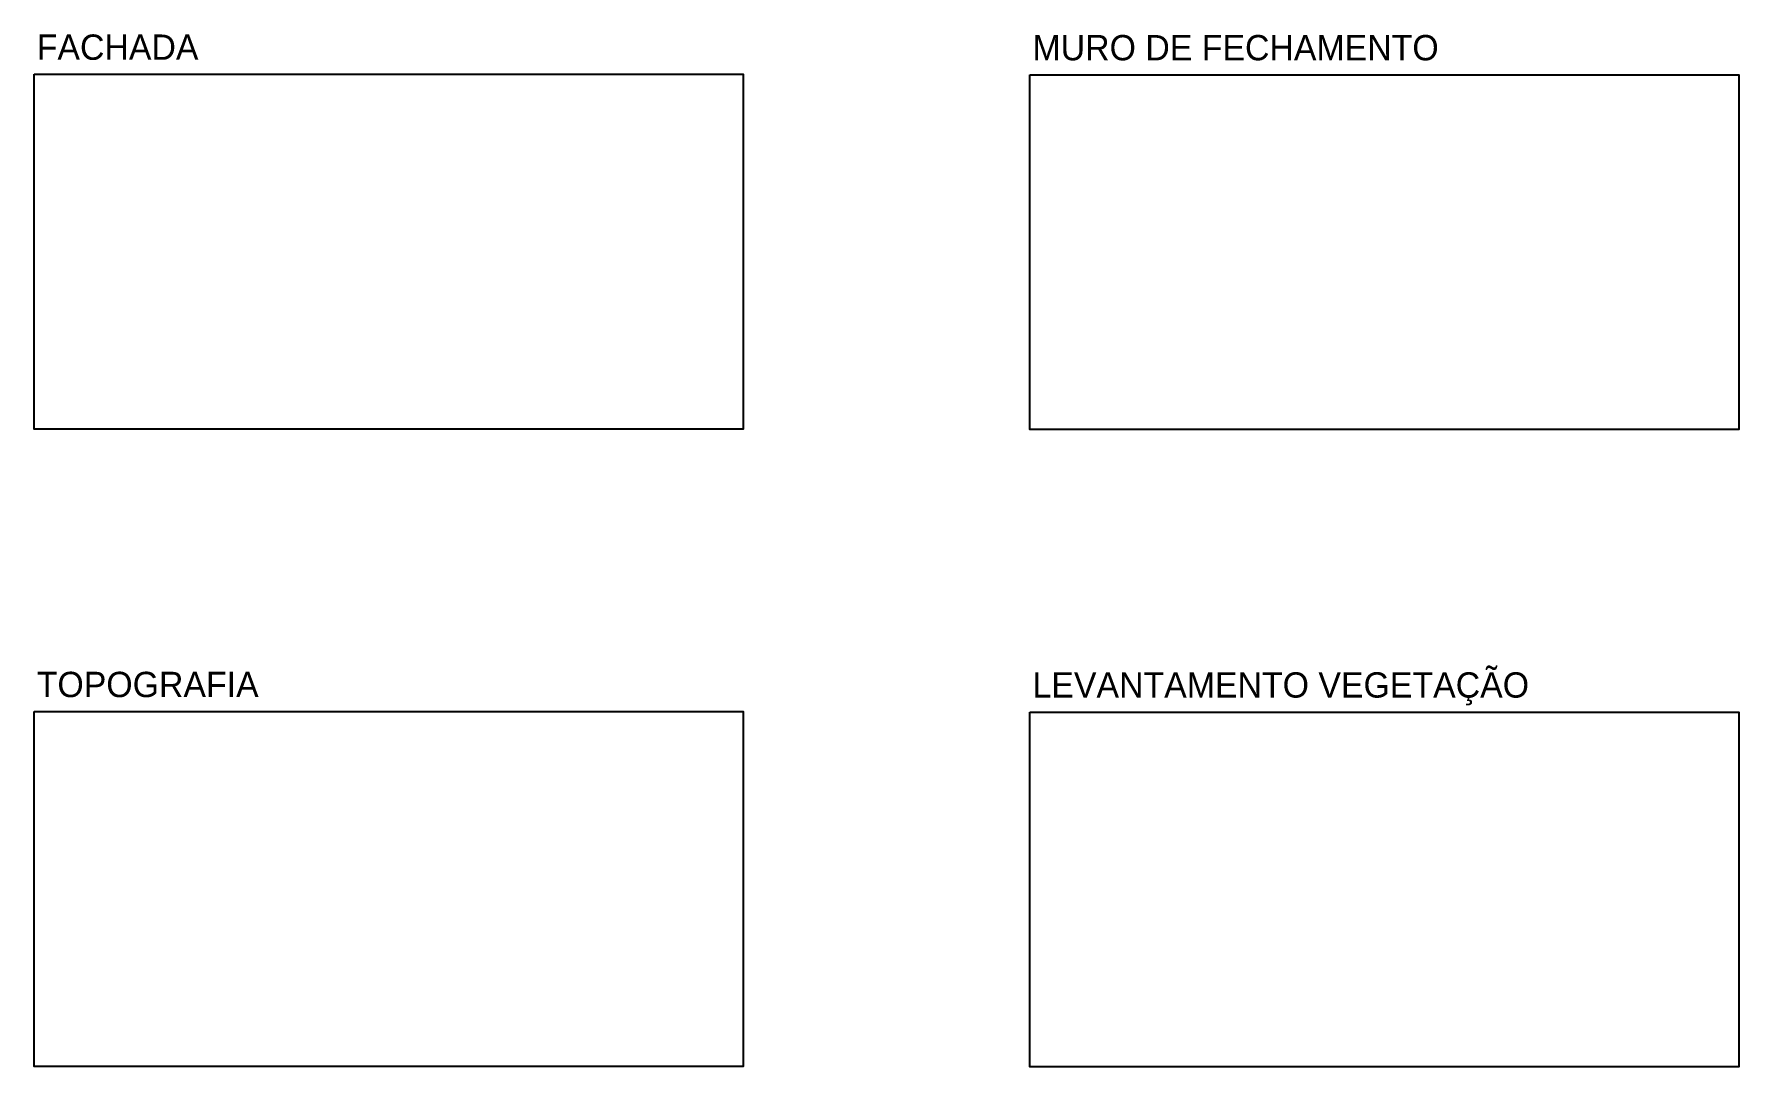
# Model space of a CAD drawing. Header units: centimetres. Extents: x 0 to 1099704, y -139216 to 99734.
# Drawn here: x 610608 to 704895, y -139216 to -82116 of the extents above; entities that cross this region are included whole.
import ezdxf

# ---------------------------------------------------------------- set-up
doc = ezdxf.new("R2010")
doc.units = ezdxf.units.CM
doc.header["$LTSCALE"] = 4
doc.layers.add('0.1', color=1, linetype='Continuous')
doc.layers.add('NOVO', color=170, linetype='Continuous')
doc.layers.add('C-TEXTO-03', color=2, linetype='Continuous', lineweight=20)
doc.styles.add('Símbolos', font='ERASLGHT.TTF')

msp = doc.modelspace()

# ---------------------------------------------------------------- linework, layer by layer
at = {"layer": '0.1'}
msp.add_lwpolyline([(665680.095, -84361.822), (704895.469, -84361.822), (704895.469, -103980.851), (665680.095, -103980.851)], close=True, dxfattribs=at)
at = {"layer": 'NOVO'}
for points in [[(610608.327, -84333.332), (649823.701, -84333.332), (649823.701, -103952.361), (610608.327, -103952.361)], [(610608.327, -119568.762), (649823.701, -119568.762), (649823.701, -139187.79), (610608.327, -139187.79)], [(665680.095, -119597.252), (704895.469, -119597.252), (704895.469, -139216.28), (665680.095, -139216.28)]]:
    msp.add_lwpolyline(points, close=True, dxfattribs=at)

# ---------------------------------------------------------------- texts
at = {"layer": '0.1', "insert": (665826.86, -82165.127), "char_height": 1400, "width": 24161.92517, "attachment_point": 1, "style": 'Símbolos'}
msp.add_mtext('MURO DE FECHAMENTO', dxfattribs=at)
at = {"layer": 'C-TEXTO-03', "char_height": 1400, "attachment_point": 1, "style": 'Símbolos'}
for s, insert, width in [('FACHADA', (610755.092, -82136.637), 24161.92517), ('TOPOGRAFIA', (610755.092, -117372.067), 24161.92517), ('LEVANTAMENTO VEGETAÇÃO', (665826.86, -117400.557), 36068.0803)]:
    msp.add_mtext(s, dxfattribs=dict(at, insert=insert, width=width))

doc.saveas('drawing.dxf')
